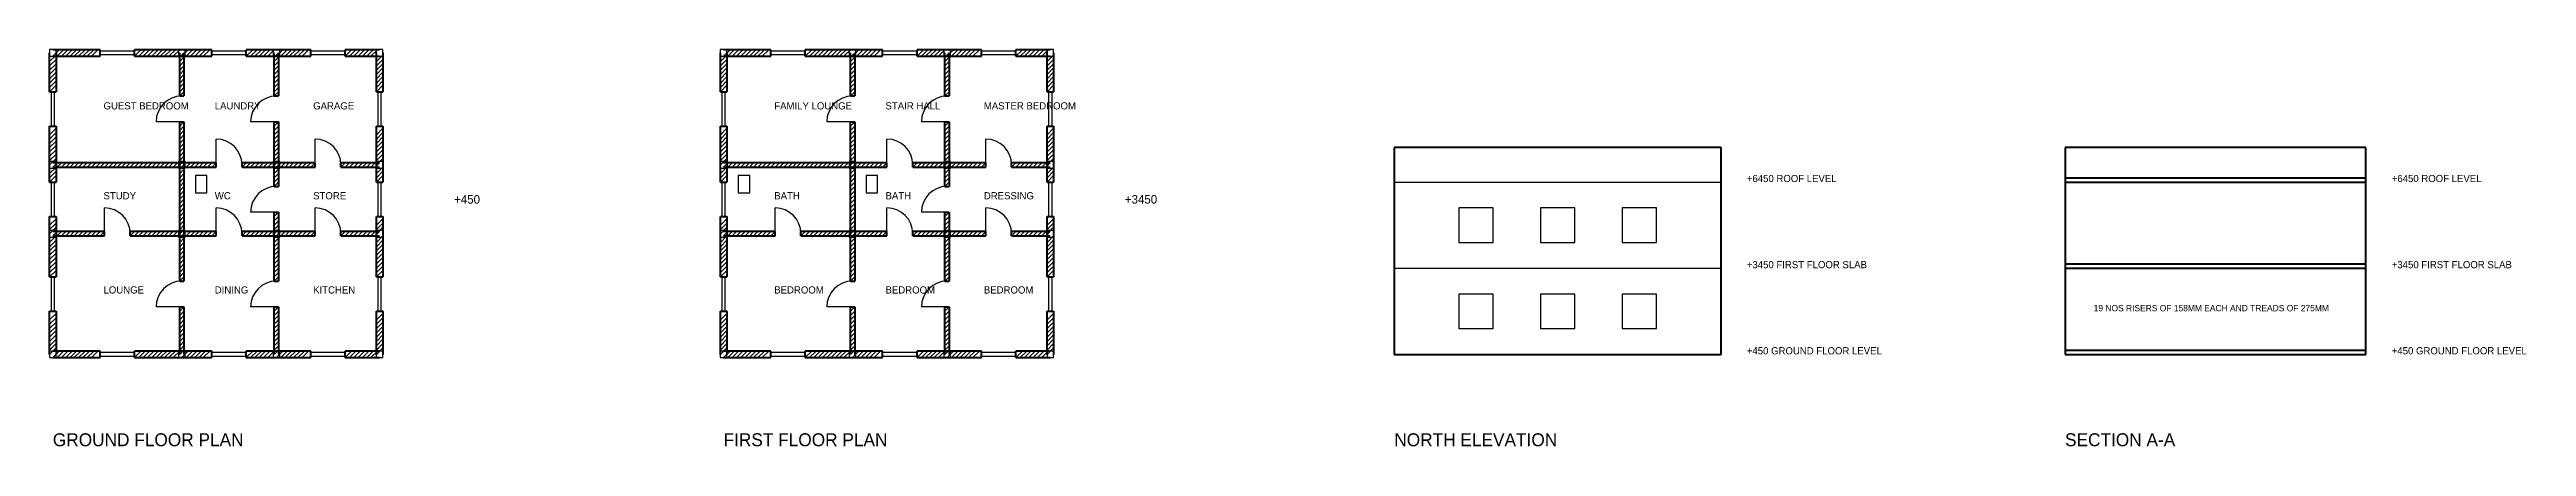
# Model space of a CAD drawing. Header units: millimetres. Extents: x -115 to 86299, y -3206 to 10615.
import ezdxf

# ---------------------------------------------------------------- set-up
doc = ezdxf.new("R2010")
doc.units = ezdxf.units.MM
for name, color, linetype in [('COLUMN', 5, 'CONTINUOUS'), ('DOOR', 3, 'CONTINUOUS'), ('SANITARY', 7, 'CONTINUOUS'), ('TEXT', 6, 'CONTINUOUS'), ('WALL', 4, 'CONTINUOUS'), ('WIND', 2, 'CONTINUOUS')]:
    doc.layers.add(name, color=color, linetype=linetype)

msp = doc.modelspace()

# ---------------------------------------------------------------- linework, layer by layer
at = {"layer": 'COLUMN'}
for points in [[(-115, 10385), (115, 10385), (115, 10615), (-115, 10615)], [(4385, 10385), (4615, 10385), (4615, 10615), (4385, 10615)], [(7685, 10385), (7915, 10385), (7915, 10615), (7685, 10615)], [(11285, 10385), (11515, 10385), (11515, 10615), (11285, 10615)], [(23285, 10385), (23515, 10385), (23515, 10615), (23285, 10615)], [(27785, 10385), (28015, 10385), (28015, 10615), (27785, 10615)], [(31085, 10385), (31315, 10385), (31315, 10615), (31085, 10615)], [(34685, 10385), (34915, 10385), (34915, 10615), (34685, 10615)], [(-115, 6485), (115, 6485), (115, 6715), (-115, 6715)], [(4385, 6485), (4615, 6485), (4615, 6715), (4385, 6715)], [(7685, 6485), (7915, 6485), (7915, 6715), (7685, 6715)], [(11285, 6485), (11515, 6485), (11515, 6715), (11285, 6715)], [(23285, 6485), (23515, 6485), (23515, 6715), (23285, 6715)], [(27785, 6485), (28015, 6485), (28015, 6715), (27785, 6715)], [(31085, 6485), (31315, 6485), (31315, 6715), (31085, 6715)], [(34685, 6485), (34915, 6485), (34915, 6715), (34685, 6715)], [(-115, 4085), (115, 4085), (115, 4315), (-115, 4315)], [(4385, 4085), (4615, 4085), (4615, 4315), (4385, 4315)], [(7685, 4085), (7915, 4085), (7915, 4315), (7685, 4315)], [(11285, 4085), (11515, 4085), (11515, 4315), (11285, 4315)], [(23285, 4085), (23515, 4085), (23515, 4315), (23285, 4315)], [(27785, 4085), (28015, 4085), (28015, 4315), (27785, 4315)], [(31085, 4085), (31315, 4085), (31315, 4315), (31085, 4315)], [(34685, 4085), (34915, 4085), (34915, 4315), (34685, 4315)], [(-115, -115), (115, -115), (115, 115), (-115, 115)], [(4385, -115), (4615, -115), (4615, 115), (4385, 115)], [(7685, -115), (7915, -115), (7915, 115), (7685, 115)], [(11285, -115), (11515, -115), (11515, 115), (11285, 115)], [(23285, -115), (23515, -115), (23515, 115), (23285, 115)], [(27785, -115), (28015, -115), (28015, 115), (27785, 115)], [(31085, -115), (31315, -115), (31315, 115), (31085, 115)], [(34685, -115), (34915, -115), (34915, 115), (34685, 115)]]:
    msp.add_lwpolyline(points, close=True, dxfattribs=at)
at = {"layer": 'DOOR'}
for p, q in [((4500, 8100), (3600, 8100)), ((7800, 8100), (6900, 8100)), ((27900, 8100), (27000, 8100)), ((31200, 8100), (30300, 8100)), ((5700, 6600), (5700, 7500)), ((9150, 6600), (9150, 7500)), ((29100, 6600), (29100, 7500)), ((32550, 6600), (32550, 7500)), ((1800, 4200), (1800, 5100)), ((5700, 4200), (5700, 5100)), ((7800, 4950), (6900, 4950)), ((9150, 4200), (9150, 5100)), ((25200, 4200), (25200, 5100)), ((29100, 4200), (29100, 5100)), ((31200, 4950), (30300, 4950)), ((32550, 4200), (32550, 5100)), ((4500, 1650), (3600, 1650)), ((7800, 1650), (6900, 1650)), ((27900, 1650), (27000, 1650)), ((31200, 1650), (30300, 1650))]:
    msp.add_line(p, q, dxfattribs=at)
for centre, start, end in [((4500, 8100), 90, 180), ((7800, 8100), 90, 180), ((27900, 8100), 90, 180), ((31200, 8100), 90, 180), ((5700, 6600), 0, 90), ((9150, 6600), 0, 90), ((29100, 6600), 0, 90), ((32550, 6600), 0, 90), ((7800, 4950), 90, 180), ((31200, 4950), 90, 180), ((1800, 4200), 0, 90), ((5700, 4200), 0, 90), ((9150, 4200), 0, 90), ((25200, 4200), 0, 90), ((29100, 4200), 0, 90), ((32550, 4200), 0, 90), ((4500, 1650), 90, 180), ((7800, 1650), 90, 180), ((27900, 1650), 90, 180), ((31200, 1650), 90, 180)]:
    msp.add_arc(centre, 900, start, end, dxfattribs=at)
at = {"layer": 'SANITARY'}
for points in [[(4975, 5625), (5375, 5625), (5375, 6225), (4975, 6225)], [(23912.5, 5625), (24312.5, 5625), (24312.5, 6225), (23912.5, 6225)], [(28375, 5625), (28775, 5625), (28775, 6225), (28375, 6225)]]:
    msp.add_lwpolyline(points, close=True, dxfattribs=at)
at = {"layer": 'WALL', "lineweight": 50}
for p, q in [((-112.5, 9150), (-112.5, 10500)), ((1650, 10612.5), (0, 10612.5)), ((0, 10387.5), (1650, 10387.5)), ((112.5, 10500), (112.5, 9150)), ((1650, 10387.5), (1650, 10612.5)), ((4500, 10612.5), (2850, 10612.5)), ((2850, 10387.5), (2850, 10612.5)), ((2850, 10387.5), (4500, 10387.5)), ((4425, 9000), (4425, 10500)), ((5550, 10612.5), (4500, 10612.5)), ((4500, 10387.5), (5550, 10387.5)), ((4575, 10500), (4575, 9000)), ((5550, 10387.5), (5550, 10612.5)), ((7800, 10612.5), (6750, 10612.5)), ((6750, 10387.5), (6750, 10612.5)), ((6750, 10387.5), (7800, 10387.5)), ((7725, 9000), (7725, 10500)), ((9000, 10612.5), (7800, 10612.5)), ((7800, 10387.5), (9000, 10387.5)), ((7875, 10500), (7875, 9000)), ((9000, 10387.5), (9000, 10612.5)), ((11400, 10612.5), (10200, 10612.5)), ((10200, 10387.5), (10200, 10612.5)), ((10200, 10387.5), (11400, 10387.5)), ((11287.5, 9150), (11287.5, 10500)), ((11512.5, 10500), (11512.5, 9150)), ((23287.5, 9150), (23287.5, 10500)), ((25050, 10612.5), (23400, 10612.5)), ((23400, 10387.5), (25050, 10387.5)), ((23512.5, 10500), (23512.5, 9150)), ((25050, 10387.5), (25050, 10612.5)), ((27900, 10612.5), (26250, 10612.5)), ((26250, 10387.5), (26250, 10612.5)), ((26250, 10387.5), (27900, 10387.5)), ((27825, 9000), (27825, 10500)), ((28950, 10612.5), (27900, 10612.5)), ((27900, 10387.5), (28950, 10387.5)), ((27975, 10500), (27975, 9000)), ((28950, 10387.5), (28950, 10612.5)), ((31200, 10612.5), (30150, 10612.5)), ((30150, 10387.5), (30150, 10612.5)), ((30150, 10387.5), (31200, 10387.5)), ((31125, 9000), (31125, 10500)), ((32400, 10612.5), (31200, 10612.5)), ((31200, 10387.5), (32400, 10387.5)), ((31275, 10500), (31275, 9000)), ((32400, 10387.5), (32400, 10612.5)), ((34800, 10612.5), (33600, 10612.5)), ((33600, 10387.5), (33600, 10612.5)), ((33600, 10387.5), (34800, 10387.5)), ((34687.5, 9150), (34687.5, 10500)), ((34912.5, 10500), (34912.5, 9150)), ((-112.5, 9150), (112.5, 9150)), ((4425, 9000), (4575, 9000)), ((7725, 9000), (7875, 9000)), ((11287.5, 9150), (11512.5, 9150)), ((23287.5, 9150), (23512.5, 9150)), ((27825, 9000), (27975, 9000)), ((31125, 9000), (31275, 9000)), ((34687.5, 9150), (34912.5, 9150)), ((-112.5, 6600), (-112.5, 7950)), ((-112.5, 7950), (112.5, 7950)), ((112.5, 7950), (112.5, 6600)), ((4425, 6600), (4425, 8100)), ((4425, 8100), (4575, 8100)), ((4575, 8100), (4575, 6600)), ((7725, 6600), (7725, 8100)), ((7725, 8100), (7875, 8100)), ((7875, 8100), (7875, 6600)), ((11287.5, 6600), (11287.5, 7950)), ((11287.5, 7950), (11512.5, 7950)), ((11512.5, 7950), (11512.5, 6600)), ((23287.5, 6600), (23287.5, 7950)), ((23287.5, 7950), (23512.5, 7950)), ((23512.5, 7950), (23512.5, 6600)), ((27825, 6600), (27825, 8100)), ((27825, 8100), (27975, 8100)), ((27975, 8100), (27975, 6600)), ((31125, 6600), (31125, 8100)), ((31125, 8100), (31275, 8100)), ((31275, 8100), (31275, 6600)), ((34687.5, 6600), (34687.5, 7950)), ((34687.5, 7950), (34912.5, 7950)), ((34912.5, 7950), (34912.5, 6600)), ((58200, 7200), (46800, 7200)), ((46800, 7200), (46800, 0)), ((58200, 0), (58200, 7200)), ((80700, 7200), (70200, 7200)), ((70200, 7200), (70200, 0)), ((80700, 0), (80700, 7200)), ((-112.5, 6000), (-112.5, 6600)), ((4500, 6675), (0, 6675)), ((0, 6525), (4500, 6525)), ((112.5, 6600), (112.5, 6000)), ((4425, 4200), (4425, 6600)), ((5700, 6675), (4500, 6675)), ((4500, 6525), (5700, 6525)), ((4575, 6600), (4575, 4200)), ((5700, 6525), (5700, 6675)), ((7800, 6675), (6600, 6675)), ((6600, 6525), (6600, 6675)), ((6600, 6525), (7800, 6525)), ((7725, 5850), (7725, 6600)), ((9150, 6675), (7800, 6675)), ((7800, 6525), (9150, 6525)), ((7875, 6600), (7875, 5850)), ((9150, 6525), (9150, 6675)), ((11400, 6675), (10050, 6675)), ((10050, 6525), (10050, 6675)), ((10050, 6525), (11400, 6525)), ((11287.5, 6000), (11287.5, 6600)), ((11512.5, 6600), (11512.5, 6000)), ((23287.5, 6000), (23287.5, 6600)), ((27900, 6675), (23400, 6675)), ((23400, 6525), (27900, 6525)), ((23512.5, 6600), (23512.5, 6000)), ((27825, 4200), (27825, 6600)), ((29100, 6675), (27900, 6675)), ((27900, 6525), (29100, 6525)), ((27975, 6600), (27975, 4200)), ((29100, 6525), (29100, 6675)), ((31200, 6675), (30000, 6675)), ((30000, 6525), (30000, 6675)), ((30000, 6525), (31200, 6525)), ((31125, 5850), (31125, 6600)), ((32550, 6675), (31200, 6675)), ((31200, 6525), (32550, 6525)), ((31275, 6600), (31275, 5850)), ((32550, 6525), (32550, 6675)), ((34800, 6675), (33450, 6675)), ((33450, 6525), (33450, 6675)), ((33450, 6525), (34800, 6525)), ((34687.5, 6000), (34687.5, 6600)), ((34912.5, 6600), (34912.5, 6000)), ((70200, 6150), (80700, 6150)), ((-112.5, 6000), (112.5, 6000)), ((7725, 5850), (7875, 5850)), ((11287.5, 6000), (11512.5, 6000)), ((23287.5, 6000), (23512.5, 6000)), ((31125, 5850), (31275, 5850)), ((34687.5, 6000), (34912.5, 6000)), ((70200, 6000), (80700, 6000)), ((-112.5, 4200), (-112.5, 4800)), ((-112.5, 4800), (112.5, 4800)), ((112.5, 4800), (112.5, 4200)), ((7725, 4200), (7725, 4950)), ((7725, 4950), (7875, 4950)), ((7875, 4950), (7875, 4200)), ((11287.5, 4200), (11287.5, 4800)), ((11287.5, 4800), (11512.5, 4800)), ((11512.5, 4800), (11512.5, 4200)), ((23287.5, 4200), (23287.5, 4800)), ((23287.5, 4800), (23512.5, 4800)), ((23512.5, 4800), (23512.5, 4200)), ((31125, 4200), (31125, 4950)), ((31125, 4950), (31275, 4950)), ((31275, 4950), (31275, 4200)), ((34687.5, 4200), (34687.5, 4800)), ((34687.5, 4800), (34912.5, 4800)), ((34912.5, 4800), (34912.5, 4200)), ((-112.5, 2700), (-112.5, 4200)), ((1800, 4275), (0, 4275)), ((0, 4125), (1800, 4125)), ((112.5, 4200), (112.5, 2700)), ((1800, 4125), (1800, 4275)), ((4500, 4275), (2700, 4275)), ((2700, 4125), (2700, 4275)), ((2700, 4125), (4500, 4125)), ((4425, 2550), (4425, 4200)), ((5700, 4275), (4500, 4275)), ((4500, 4125), (5700, 4125)), ((4575, 4200), (4575, 2550)), ((5700, 4125), (5700, 4275)), ((7800, 4275), (6600, 4275)), ((6600, 4125), (6600, 4275)), ((6600, 4125), (7800, 4125)), ((7725, 2550), (7725, 4200)), ((9150, 4275), (7800, 4275)), ((7800, 4125), (9150, 4125)), ((7875, 4200), (7875, 2550)), ((9150, 4125), (9150, 4275)), ((11400, 4275), (10050, 4275)), ((10050, 4125), (10050, 4275)), ((10050, 4125), (11400, 4125)), ((11287.5, 2700), (11287.5, 4200)), ((11512.5, 4200), (11512.5, 2700)), ((23287.5, 2700), (23287.5, 4200)), ((25200, 4275), (23400, 4275)), ((23400, 4125), (25200, 4125)), ((23512.5, 4200), (23512.5, 2700)), ((25200, 4125), (25200, 4275)), ((27900, 4275), (26100, 4275)), ((26100, 4125), (26100, 4275)), ((26100, 4125), (27900, 4125)), ((27825, 2550), (27825, 4200)), ((29100, 4275), (27900, 4275)), ((27900, 4125), (29100, 4125)), ((27975, 4200), (27975, 2550)), ((29100, 4125), (29100, 4275)), ((31200, 4275), (30000, 4275)), ((30000, 4125), (30000, 4275)), ((30000, 4125), (31200, 4125)), ((31125, 2550), (31125, 4200)), ((32550, 4275), (31200, 4275)), ((31200, 4125), (32550, 4125)), ((31275, 4200), (31275, 2550)), ((32550, 4125), (32550, 4275)), ((34800, 4275), (33450, 4275)), ((33450, 4125), (33450, 4275)), ((33450, 4125), (34800, 4125)), ((34687.5, 2700), (34687.5, 4200)), ((34912.5, 4200), (34912.5, 2700)), ((-112.5, 2700), (112.5, 2700)), ((11287.5, 2700), (11512.5, 2700)), ((23287.5, 2700), (23512.5, 2700)), ((34687.5, 2700), (34912.5, 2700)), ((70200, 3150), (80700, 3150)), ((70200, 3000), (80700, 3000)), ((4425, 2550), (4575, 2550)), ((7725, 2550), (7875, 2550)), ((27825, 2550), (27975, 2550)), ((31125, 2550), (31275, 2550)), ((-112.5, 0), (-112.5, 1500)), ((-112.5, 1500), (112.5, 1500)), ((112.5, 1500), (112.5, 0)), ((4425, 0), (4425, 1650)), ((4425, 1650), (4575, 1650)), ((4575, 1650), (4575, 0)), ((7725, 0), (7725, 1650)), ((7725, 1650), (7875, 1650)), ((7875, 1650), (7875, 0)), ((11287.5, 0), (11287.5, 1500)), ((11287.5, 1500), (11512.5, 1500)), ((11512.5, 1500), (11512.5, 0)), ((23287.5, 0), (23287.5, 1500)), ((23287.5, 1500), (23512.5, 1500)), ((23512.5, 1500), (23512.5, 0)), ((27825, 0), (27825, 1650)), ((27825, 1650), (27975, 1650)), ((27975, 1650), (27975, 0)), ((31125, 0), (31125, 1650)), ((31125, 1650), (31275, 1650)), ((31275, 1650), (31275, 0)), ((34687.5, 0), (34687.5, 1500)), ((34687.5, 1500), (34912.5, 1500)), ((34912.5, 1500), (34912.5, 0)), ((1650, 112.5), (0, 112.5)), ((1650, -112.5), (1650, 112.5)), ((4500, 112.5), (2850, 112.5)), ((2850, -112.5), (2850, 112.5)), ((5550, 112.5), (4500, 112.5)), ((5550, -112.5), (5550, 112.5)), ((7800, 112.5), (6750, 112.5)), ((6750, -112.5), (6750, 112.5)), ((9000, 112.5), (7800, 112.5)), ((9000, -112.5), (9000, 112.5)), ((11400, 112.5), (10200, 112.5)), ((10200, -112.5), (10200, 112.5)), ((25050, 112.5), (23400, 112.5)), ((25050, -112.5), (25050, 112.5)), ((27900, 112.5), (26250, 112.5)), ((26250, -112.5), (26250, 112.5)), ((28950, 112.5), (27900, 112.5)), ((28950, -112.5), (28950, 112.5)), ((31200, 112.5), (30150, 112.5)), ((30150, -112.5), (30150, 112.5)), ((32400, 112.5), (31200, 112.5)), ((32400, -112.5), (32400, 112.5)), ((34800, 112.5), (33600, 112.5)), ((33600, -112.5), (33600, 112.5)), ((46800, 0), (58200, 0)), ((70200, 150), (80700, 150)), ((70200, 0), (80700, 0)), ((70200, 0), (80700, 0)), ((0, -112.5), (1650, -112.5)), ((2850, -112.5), (4500, -112.5)), ((4500, -112.5), (5550, -112.5)), ((6750, -112.5), (7800, -112.5)), ((7800, -112.5), (9000, -112.5)), ((10200, -112.5), (11400, -112.5)), ((23400, -112.5), (25050, -112.5)), ((26250, -112.5), (27900, -112.5)), ((27900, -112.5), (28950, -112.5)), ((30150, -112.5), (31200, -112.5)), ((31200, -112.5), (32400, -112.5)), ((33600, -112.5), (34800, -112.5))]:
    msp.add_line(p, q, dxfattribs=at)
at = {"layer": 'WALL'}
for p, q in [((-112.5, 10200), (112.5, 10425)), ((0, 10387.5), (225, 10612.5)), ((150, 10387.5), (375, 10612.5)), ((300, 10387.5), (525, 10612.5)), ((450, 10387.5), (675, 10612.5)), ((600, 10387.5), (825, 10612.5)), ((750, 10387.5), (975, 10612.5)), ((900, 10387.5), (1125, 10612.5)), ((1050, 10387.5), (1275, 10612.5)), ((1200, 10387.5), (1425, 10612.5)), ((1350, 10387.5), (1575, 10612.5)), ((2850, 10387.5), (3075, 10612.5)), ((3000, 10387.5), (3225, 10612.5)), ((3150, 10387.5), (3375, 10612.5)), ((3300, 10387.5), (3525, 10612.5)), ((3450, 10387.5), (3675, 10612.5)), ((3600, 10387.5), (3825, 10612.5)), ((3750, 10387.5), (3975, 10612.5)), ((3900, 10387.5), (4125, 10612.5)), ((4050, 10387.5), (4275, 10612.5)), ((4200, 10387.5), (4425, 10612.5)), ((4425, 10350), (4575, 10500)), ((4500, 10387.5), (4725, 10612.5)), ((4650, 10387.5), (4875, 10612.5)), ((4800, 10387.5), (5025, 10612.5)), ((4950, 10387.5), (5175, 10612.5)), ((5100, 10387.5), (5325, 10612.5)), ((5250, 10387.5), (5475, 10612.5)), ((6750, 10387.5), (6975, 10612.5)), ((6900, 10387.5), (7125, 10612.5)), ((7050, 10387.5), (7275, 10612.5)), ((7200, 10387.5), (7425, 10612.5)), ((7350, 10387.5), (7575, 10612.5)), ((7500, 10387.5), (7725, 10612.5)), ((7725, 10350), (7875, 10500)), ((7800, 10387.5), (8025, 10612.5)), ((7950, 10387.5), (8175, 10612.5)), ((8100, 10387.5), (8325, 10612.5)), ((8250, 10387.5), (8475, 10612.5)), ((8400, 10387.5), (8625, 10612.5)), ((8550, 10387.5), (8775, 10612.5)), ((8700, 10387.5), (8925, 10612.5)), ((10200, 10387.5), (10425, 10612.5)), ((10350, 10387.5), (10575, 10612.5)), ((10500, 10387.5), (10725, 10612.5)), ((10650, 10387.5), (10875, 10612.5)), ((10800, 10387.5), (11025, 10612.5)), ((10950, 10387.5), (11175, 10612.5)), ((11100, 10387.5), (11325, 10612.5)), ((11287.5, 10200), (11512.5, 10425)), ((23287.5, 10200), (23512.5, 10425)), ((23400, 10387.5), (23625, 10612.5)), ((23550, 10387.5), (23775, 10612.5)), ((23700, 10387.5), (23925, 10612.5)), ((23850, 10387.5), (24075, 10612.5)), ((24000, 10387.5), (24225, 10612.5)), ((24150, 10387.5), (24375, 10612.5)), ((24300, 10387.5), (24525, 10612.5)), ((24450, 10387.5), (24675, 10612.5)), ((24600, 10387.5), (24825, 10612.5)), ((24750, 10387.5), (24975, 10612.5)), ((26250, 10387.5), (26475, 10612.5)), ((26400, 10387.5), (26625, 10612.5)), ((26550, 10387.5), (26775, 10612.5)), ((26700, 10387.5), (26925, 10612.5)), ((26850, 10387.5), (27075, 10612.5)), ((27000, 10387.5), (27225, 10612.5)), ((27150, 10387.5), (27375, 10612.5)), ((27300, 10387.5), (27525, 10612.5)), ((27450, 10387.5), (27675, 10612.5)), ((27600, 10387.5), (27825, 10612.5)), ((27825, 10350), (27975, 10500)), ((27900, 10387.5), (28125, 10612.5)), ((28050, 10387.5), (28275, 10612.5)), ((28200, 10387.5), (28425, 10612.5)), ((28350, 10387.5), (28575, 10612.5)), ((28500, 10387.5), (28725, 10612.5)), ((28650, 10387.5), (28875, 10612.5)), ((30150, 10387.5), (30375, 10612.5)), ((30300, 10387.5), (30525, 10612.5)), ((30450, 10387.5), (30675, 10612.5)), ((30600, 10387.5), (30825, 10612.5)), ((30750, 10387.5), (30975, 10612.5)), ((30900, 10387.5), (31125, 10612.5)), ((31125, 10350), (31275, 10500)), ((31200, 10387.5), (31425, 10612.5)), ((31350, 10387.5), (31575, 10612.5)), ((31500, 10387.5), (31725, 10612.5)), ((31650, 10387.5), (31875, 10612.5)), ((31800, 10387.5), (32025, 10612.5)), ((31950, 10387.5), (32175, 10612.5)), ((32100, 10387.5), (32325, 10612.5)), ((33600, 10387.5), (33825, 10612.5)), ((33750, 10387.5), (33975, 10612.5)), ((33900, 10387.5), (34125, 10612.5)), ((34050, 10387.5), (34275, 10612.5)), ((34200, 10387.5), (34425, 10612.5)), ((34350, 10387.5), (34575, 10612.5)), ((34500, 10387.5), (34725, 10612.5)), ((34687.5, 10200), (34912.5, 10425)), ((-112.5, 10050), (112.5, 10275)), ((-112.5, 9900), (112.5, 10125)), ((-112.5, 9750), (112.5, 9975)), ((-112.5, 9600), (112.5, 9825)), ((-112.5, 9450), (112.5, 9675)), ((-112.5, 9300), (112.5, 9525)), ((4425, 10200), (4575, 10350)), ((4425, 10050), (4575, 10200)), ((4425, 9900), (4575, 10050)), ((4425, 9750), (4575, 9900)), ((4425, 9600), (4575, 9750)), ((4425, 9450), (4575, 9600)), ((7725, 10200), (7875, 10350)), ((7725, 10050), (7875, 10200)), ((7725, 9900), (7875, 10050)), ((7725, 9750), (7875, 9900)), ((7725, 9600), (7875, 9750)), ((7725, 9450), (7875, 9600)), ((11287.5, 10050), (11512.5, 10275)), ((11287.5, 9900), (11512.5, 10125)), ((11287.5, 9750), (11512.5, 9975)), ((11287.5, 9600), (11512.5, 9825)), ((11287.5, 9450), (11512.5, 9675)), ((11287.5, 9300), (11512.5, 9525)), ((23287.5, 10050), (23512.5, 10275)), ((23287.5, 9900), (23512.5, 10125)), ((23287.5, 9750), (23512.5, 9975)), ((23287.5, 9600), (23512.5, 9825)), ((23287.5, 9450), (23512.5, 9675)), ((23287.5, 9300), (23512.5, 9525)), ((27825, 10200), (27975, 10350)), ((27825, 10050), (27975, 10200)), ((27825, 9900), (27975, 10050)), ((27825, 9750), (27975, 9900)), ((27825, 9600), (27975, 9750)), ((27825, 9450), (27975, 9600)), ((31125, 10200), (31275, 10350)), ((31125, 10050), (31275, 10200)), ((31125, 9900), (31275, 10050)), ((31125, 9750), (31275, 9900)), ((31125, 9600), (31275, 9750)), ((31125, 9450), (31275, 9600)), ((34687.5, 10050), (34912.5, 10275)), ((34687.5, 9900), (34912.5, 10125)), ((34687.5, 9750), (34912.5, 9975)), ((34687.5, 9600), (34912.5, 9825)), ((34687.5, 9450), (34912.5, 9675)), ((34687.5, 9300), (34912.5, 9525)), ((-112.5, 9150), (112.5, 9375)), ((4425, 9300), (4575, 9450)), ((4425, 9150), (4575, 9300)), ((4425, 9000), (4575, 9150)), ((7725, 9300), (7875, 9450)), ((7725, 9150), (7875, 9300)), ((7725, 9000), (7875, 9150)), ((11287.5, 9150), (11512.5, 9375)), ((23287.5, 9150), (23512.5, 9375)), ((27825, 9300), (27975, 9450)), ((27825, 9150), (27975, 9300)), ((27825, 9000), (27975, 9150)), ((31125, 9300), (31275, 9450)), ((31125, 9150), (31275, 9300)), ((31125, 9000), (31275, 9150)), ((34687.5, 9150), (34912.5, 9375)), ((-112.5, 7650), (112.5, 7875)), ((4425, 7950), (4575, 8100)), ((4425, 7800), (4575, 7950)), ((4425, 7650), (4575, 7800)), ((7725, 7950), (7875, 8100)), ((7725, 7800), (7875, 7950)), ((7725, 7650), (7875, 7800)), ((11287.5, 7650), (11512.5, 7875)), ((23287.5, 7650), (23512.5, 7875)), ((27825, 7950), (27975, 8100)), ((27825, 7800), (27975, 7950)), ((27825, 7650), (27975, 7800)), ((31125, 7950), (31275, 8100)), ((31125, 7800), (31275, 7950)), ((31125, 7650), (31275, 7800)), ((34687.5, 7650), (34912.5, 7875)), ((-112.5, 7500), (112.5, 7725)), ((-112.5, 7350), (112.5, 7575)), ((-112.5, 7200), (112.5, 7425)), ((-112.5, 7050), (112.5, 7275)), ((-112.5, 6900), (112.5, 7125)), ((-112.5, 6750), (112.5, 6975)), ((4425, 7500), (4575, 7650)), ((4425, 7350), (4575, 7500)), ((4425, 7200), (4575, 7350)), ((4425, 7050), (4575, 7200)), ((4425, 6900), (4575, 7050)), ((7725, 7500), (7875, 7650)), ((7725, 7350), (7875, 7500)), ((7725, 7200), (7875, 7350)), ((7725, 7050), (7875, 7200)), ((7725, 6900), (7875, 7050)), ((11287.5, 7500), (11512.5, 7725)), ((11287.5, 7350), (11512.5, 7575)), ((11287.5, 7200), (11512.5, 7425)), ((11287.5, 7050), (11512.5, 7275)), ((11287.5, 6900), (11512.5, 7125)), ((11287.5, 6750), (11512.5, 6975)), ((23287.5, 7500), (23512.5, 7725)), ((23287.5, 7350), (23512.5, 7575)), ((23287.5, 7200), (23512.5, 7425)), ((23287.5, 7050), (23512.5, 7275)), ((23287.5, 6900), (23512.5, 7125)), ((23287.5, 6750), (23512.5, 6975)), ((27825, 7500), (27975, 7650)), ((27825, 7350), (27975, 7500)), ((27825, 7200), (27975, 7350)), ((27825, 7050), (27975, 7200)), ((27825, 6900), (27975, 7050)), ((31125, 7500), (31275, 7650)), ((31125, 7350), (31275, 7500)), ((31125, 7200), (31275, 7350)), ((31125, 7050), (31275, 7200)), ((31125, 6900), (31275, 7050)), ((34687.5, 7500), (34912.5, 7725)), ((34687.5, 7350), (34912.5, 7575)), ((34687.5, 7200), (34912.5, 7425)), ((34687.5, 7050), (34912.5, 7275)), ((34687.5, 6900), (34912.5, 7125)), ((34687.5, 6750), (34912.5, 6975)), ((-112.5, 6600), (112.5, 6825)), ((-112.5, 6300), (112.5, 6525)), ((-112.5, 6150), (112.5, 6375)), ((-112.5, 6000), (112.5, 6225)), ((0, 6525), (150, 6675)), ((150, 6525), (300, 6675)), ((300, 6525), (450, 6675)), ((450, 6525), (600, 6675)), ((600, 6525), (750, 6675)), ((750, 6525), (900, 6675)), ((900, 6525), (1050, 6675)), ((1050, 6525), (1200, 6675)), ((1200, 6525), (1350, 6675)), ((1350, 6525), (1500, 6675)), ((1500, 6525), (1650, 6675)), ((1650, 6525), (1800, 6675)), ((1800, 6525), (1950, 6675)), ((1950, 6525), (2100, 6675)), ((2100, 6525), (2250, 6675)), ((2250, 6525), (2400, 6675)), ((2400, 6525), (2550, 6675)), ((2550, 6525), (2700, 6675)), ((2700, 6525), (2850, 6675)), ((2850, 6525), (3000, 6675)), ((3000, 6525), (3150, 6675)), ((3150, 6525), (3300, 6675)), ((3300, 6525), (3450, 6675)), ((3450, 6525), (3600, 6675)), ((3600, 6525), (3750, 6675)), ((3750, 6525), (3900, 6675)), ((3900, 6525), (4050, 6675)), ((4050, 6525), (4200, 6675)), ((4200, 6525), (4350, 6675)), ((4350, 6525), (4500, 6675)), ((4425, 6750), (4575, 6900)), ((4425, 6600), (4575, 6750)), ((4425, 6450), (4575, 6600)), ((4425, 6300), (4575, 6450)), ((4425, 6150), (4575, 6300)), ((4425, 6000), (4575, 6150)), ((4500, 6525), (4650, 6675)), ((4650, 6525), (4800, 6675)), ((4800, 6525), (4950, 6675)), ((4950, 6525), (5100, 6675)), ((5100, 6525), (5250, 6675)), ((5250, 6525), (5400, 6675)), ((5400, 6525), (5550, 6675)), ((5550, 6525), (5700, 6675)), ((6600, 6525), (6750, 6675)), ((6750, 6525), (6900, 6675)), ((6900, 6525), (7050, 6675)), ((7050, 6525), (7200, 6675)), ((7200, 6525), (7350, 6675)), ((7350, 6525), (7500, 6675)), ((7500, 6525), (7650, 6675)), ((7650, 6525), (7800, 6675)), ((7725, 6750), (7875, 6900)), ((7725, 6600), (7875, 6750)), ((7725, 6450), (7875, 6600)), ((7725, 6300), (7875, 6450)), ((7725, 6150), (7875, 6300)), ((7725, 6000), (7875, 6150)), ((7800, 6525), (7950, 6675)), ((7950, 6525), (8100, 6675)), ((8100, 6525), (8250, 6675)), ((8250, 6525), (8400, 6675)), ((8400, 6525), (8550, 6675)), ((8550, 6525), (8700, 6675)), ((8700, 6525), (8850, 6675)), ((8850, 6525), (9000, 6675)), ((9000, 6525), (9150, 6675)), ((10050, 6525), (10200, 6675)), ((10200, 6525), (10350, 6675)), ((10350, 6525), (10500, 6675)), ((10500, 6525), (10650, 6675)), ((10650, 6525), (10800, 6675)), ((10800, 6525), (10950, 6675)), ((10950, 6525), (11100, 6675)), ((11100, 6525), (11250, 6675)), ((11250, 6525), (11400, 6675)), ((11287.5, 6600), (11512.5, 6825)), ((11287.5, 6300), (11512.5, 6525)), ((11287.5, 6150), (11512.5, 6375)), ((11287.5, 6000), (11512.5, 6225)), ((23287.5, 6600), (23512.5, 6825)), ((23287.5, 6300), (23512.5, 6525)), ((23287.5, 6150), (23512.5, 6375)), ((23287.5, 6000), (23512.5, 6225)), ((23400, 6525), (23550, 6675)), ((23550, 6525), (23700, 6675)), ((23700, 6525), (23850, 6675)), ((23850, 6525), (24000, 6675)), ((24000, 6525), (24150, 6675)), ((24150, 6525), (24300, 6675)), ((24300, 6525), (24450, 6675)), ((24450, 6525), (24600, 6675)), ((24600, 6525), (24750, 6675)), ((24750, 6525), (24900, 6675)), ((24900, 6525), (25050, 6675)), ((25050, 6525), (25200, 6675)), ((25200, 6525), (25350, 6675)), ((25350, 6525), (25500, 6675)), ((25500, 6525), (25650, 6675)), ((25650, 6525), (25800, 6675)), ((25800, 6525), (25950, 6675)), ((25950, 6525), (26100, 6675)), ((26100, 6525), (26250, 6675)), ((26250, 6525), (26400, 6675)), ((26400, 6525), (26550, 6675)), ((26550, 6525), (26700, 6675)), ((26700, 6525), (26850, 6675)), ((26850, 6525), (27000, 6675)), ((27000, 6525), (27150, 6675)), ((27150, 6525), (27300, 6675)), ((27300, 6525), (27450, 6675)), ((27450, 6525), (27600, 6675)), ((27600, 6525), (27750, 6675)), ((27750, 6525), (27900, 6675)), ((27825, 6750), (27975, 6900)), ((27825, 6600), (27975, 6750)), ((27825, 6450), (27975, 6600)), ((27825, 6300), (27975, 6450)), ((27825, 6150), (27975, 6300)), ((27825, 6000), (27975, 6150)), ((27900, 6525), (28050, 6675)), ((28050, 6525), (28200, 6675)), ((28200, 6525), (28350, 6675)), ((28350, 6525), (28500, 6675)), ((28500, 6525), (28650, 6675)), ((28650, 6525), (28800, 6675)), ((28800, 6525), (28950, 6675)), ((28950, 6525), (29100, 6675)), ((30000, 6525), (30150, 6675)), ((30150, 6525), (30300, 6675)), ((30300, 6525), (30450, 6675)), ((30450, 6525), (30600, 6675)), ((30600, 6525), (30750, 6675)), ((30750, 6525), (30900, 6675)), ((30900, 6525), (31050, 6675)), ((31050, 6525), (31200, 6675)), ((31125, 6750), (31275, 6900)), ((31125, 6600), (31275, 6750)), ((31125, 6450), (31275, 6600)), ((31125, 6300), (31275, 6450)), ((31125, 6150), (31275, 6300)), ((31125, 6000), (31275, 6150)), ((31200, 6525), (31350, 6675)), ((31350, 6525), (31500, 6675)), ((31500, 6525), (31650, 6675)), ((31650, 6525), (31800, 6675)), ((31800, 6525), (31950, 6675)), ((31950, 6525), (32100, 6675)), ((32100, 6525), (32250, 6675)), ((32250, 6525), (32400, 6675)), ((32400, 6525), (32550, 6675)), ((33450, 6525), (33600, 6675)), ((33600, 6525), (33750, 6675)), ((33750, 6525), (33900, 6675)), ((33900, 6525), (34050, 6675)), ((34050, 6525), (34200, 6675)), ((34200, 6525), (34350, 6675)), ((34350, 6525), (34500, 6675)), ((34500, 6525), (34650, 6675)), ((34650, 6525), (34800, 6675)), ((34687.5, 6600), (34912.5, 6825)), ((34687.5, 6300), (34912.5, 6525)), ((34687.5, 6150), (34912.5, 6375)), ((34687.5, 6000), (34912.5, 6225)), ((4425, 5850), (4575, 6000)), ((4425, 5700), (4575, 5850)), ((4425, 5550), (4575, 5700)), ((4425, 5400), (4575, 5550)), ((4425, 5250), (4575, 5400)), ((4425, 5100), (4575, 5250)), ((7725, 5850), (7875, 6000)), ((27825, 5850), (27975, 6000)), ((27825, 5700), (27975, 5850)), ((27825, 5550), (27975, 5700)), ((27825, 5400), (27975, 5550)), ((27825, 5250), (27975, 5400)), ((27825, 5100), (27975, 5250)), ((31125, 5850), (31275, 6000)), ((46800, 6000), (58200, 6000)), ((-112.5, 4500), (112.5, 4725)), ((-112.5, 4350), (112.5, 4575)), ((-112.5, 4200), (112.5, 4425)), ((4425, 4950), (4575, 5100)), ((4425, 4800), (4575, 4950)), ((4425, 4650), (4575, 4800)), ((4425, 4500), (4575, 4650)), ((4425, 4350), (4575, 4500)), ((4425, 4200), (4575, 4350)), ((7725, 4800), (7875, 4950)), ((7725, 4650), (7875, 4800)), ((7725, 4500), (7875, 4650)), ((7725, 4350), (7875, 4500)), ((7725, 4200), (7875, 4350)), ((11287.5, 4500), (11512.5, 4725)), ((11287.5, 4350), (11512.5, 4575)), ((11287.5, 4200), (11512.5, 4425)), ((23287.5, 4500), (23512.5, 4725)), ((23287.5, 4350), (23512.5, 4575)), ((23287.5, 4200), (23512.5, 4425)), ((27825, 4950), (27975, 5100)), ((27825, 4800), (27975, 4950)), ((27825, 4650), (27975, 4800)), ((27825, 4500), (27975, 4650)), ((27825, 4350), (27975, 4500)), ((27825, 4200), (27975, 4350)), ((31125, 4800), (31275, 4950)), ((31125, 4650), (31275, 4800)), ((31125, 4500), (31275, 4650)), ((31125, 4350), (31275, 4500)), ((31125, 4200), (31275, 4350)), ((34687.5, 4500), (34912.5, 4725)), ((34687.5, 4350), (34912.5, 4575)), ((34687.5, 4200), (34912.5, 4425)), ((-112.5, 3900), (112.5, 4125)), ((-112.5, 3750), (112.5, 3975)), ((-112.5, 3600), (112.5, 3825)), ((-112.5, 3450), (112.5, 3675)), ((-112.5, 3300), (112.5, 3525)), ((0, 4125), (150, 4275)), ((150, 4125), (300, 4275)), ((300, 4125), (450, 4275)), ((450, 4125), (600, 4275)), ((600, 4125), (750, 4275)), ((750, 4125), (900, 4275)), ((900, 4125), (1050, 4275)), ((1050, 4125), (1200, 4275)), ((1200, 4125), (1350, 4275)), ((1350, 4125), (1500, 4275)), ((1500, 4125), (1650, 4275)), ((1650, 4125), (1800, 4275)), ((2700, 4125), (2850, 4275)), ((2850, 4125), (3000, 4275)), ((3000, 4125), (3150, 4275)), ((3150, 4125), (3300, 4275)), ((3300, 4125), (3450, 4275)), ((3450, 4125), (3600, 4275)), ((3600, 4125), (3750, 4275)), ((3750, 4125), (3900, 4275)), ((3900, 4125), (4050, 4275)), ((4050, 4125), (4200, 4275)), ((4200, 4125), (4350, 4275)), ((4350, 4125), (4500, 4275)), ((4425, 4050), (4575, 4200)), ((4425, 3900), (4575, 4050)), ((4425, 3750), (4575, 3900)), ((4425, 3600), (4575, 3750)), ((4425, 3450), (4575, 3600)), ((4500, 4125), (4650, 4275)), ((4650, 4125), (4800, 4275)), ((4800, 4125), (4950, 4275)), ((4950, 4125), (5100, 4275)), ((5100, 4125), (5250, 4275)), ((5250, 4125), (5400, 4275)), ((5400, 4125), (5550, 4275)), ((5550, 4125), (5700, 4275)), ((6600, 4125), (6750, 4275)), ((6750, 4125), (6900, 4275)), ((6900, 4125), (7050, 4275)), ((7050, 4125), (7200, 4275)), ((7200, 4125), (7350, 4275)), ((7350, 4125), (7500, 4275)), ((7500, 4125), (7650, 4275)), ((7650, 4125), (7800, 4275)), ((7725, 4050), (7875, 4200)), ((7725, 3900), (7875, 4050)), ((7725, 3750), (7875, 3900)), ((7725, 3600), (7875, 3750)), ((7725, 3450), (7875, 3600)), ((7800, 4125), (7950, 4275)), ((7950, 4125), (8100, 4275)), ((8100, 4125), (8250, 4275)), ((8250, 4125), (8400, 4275)), ((8400, 4125), (8550, 4275)), ((8550, 4125), (8700, 4275)), ((8700, 4125), (8850, 4275)), ((8850, 4125), (9000, 4275)), ((9000, 4125), (9150, 4275)), ((10050, 4125), (10200, 4275)), ((10200, 4125), (10350, 4275)), ((10350, 4125), (10500, 4275)), ((10500, 4125), (10650, 4275)), ((10650, 4125), (10800, 4275)), ((10800, 4125), (10950, 4275)), ((10950, 4125), (11100, 4275)), ((11100, 4125), (11250, 4275)), ((11250, 4125), (11400, 4275)), ((11287.5, 3900), (11512.5, 4125)), ((11287.5, 3750), (11512.5, 3975)), ((11287.5, 3600), (11512.5, 3825)), ((11287.5, 3450), (11512.5, 3675)), ((11287.5, 3300), (11512.5, 3525)), ((23287.5, 3900), (23512.5, 4125)), ((23287.5, 3750), (23512.5, 3975)), ((23287.5, 3600), (23512.5, 3825)), ((23287.5, 3450), (23512.5, 3675)), ((23287.5, 3300), (23512.5, 3525)), ((23400, 4125), (23550, 4275)), ((23550, 4125), (23700, 4275)), ((23700, 4125), (23850, 4275)), ((23850, 4125), (24000, 4275)), ((24000, 4125), (24150, 4275)), ((24150, 4125), (24300, 4275)), ((24300, 4125), (24450, 4275)), ((24450, 4125), (24600, 4275)), ((24600, 4125), (24750, 4275)), ((24750, 4125), (24900, 4275)), ((24900, 4125), (25050, 4275)), ((25050, 4125), (25200, 4275)), ((26100, 4125), (26250, 4275)), ((26250, 4125), (26400, 4275)), ((26400, 4125), (26550, 4275)), ((26550, 4125), (26700, 4275)), ((26700, 4125), (26850, 4275)), ((26850, 4125), (27000, 4275)), ((27000, 4125), (27150, 4275)), ((27150, 4125), (27300, 4275)), ((27300, 4125), (27450, 4275)), ((27450, 4125), (27600, 4275)), ((27600, 4125), (27750, 4275)), ((27750, 4125), (27900, 4275)), ((27825, 4050), (27975, 4200)), ((27825, 3900), (27975, 4050)), ((27825, 3750), (27975, 3900)), ((27825, 3600), (27975, 3750)), ((27825, 3450), (27975, 3600)), ((27900, 4125), (28050, 4275)), ((28050, 4125), (28200, 4275)), ((28200, 4125), (28350, 4275)), ((28350, 4125), (28500, 4275)), ((28500, 4125), (28650, 4275)), ((28650, 4125), (28800, 4275)), ((28800, 4125), (28950, 4275)), ((28950, 4125), (29100, 4275)), ((30000, 4125), (30150, 4275)), ((30150, 4125), (30300, 4275)), ((30300, 4125), (30450, 4275)), ((30450, 4125), (30600, 4275)), ((30600, 4125), (30750, 4275)), ((30750, 4125), (30900, 4275)), ((30900, 4125), (31050, 4275)), ((31050, 4125), (31200, 4275)), ((31125, 4050), (31275, 4200)), ((31125, 3900), (31275, 4050)), ((31125, 3750), (31275, 3900)), ((31125, 3600), (31275, 3750)), ((31125, 3450), (31275, 3600)), ((31200, 4125), (31350, 4275)), ((31350, 4125), (31500, 4275)), ((31500, 4125), (31650, 4275)), ((31650, 4125), (31800, 4275)), ((31800, 4125), (31950, 4275)), ((31950, 4125), (32100, 4275)), ((32100, 4125), (32250, 4275)), ((32250, 4125), (32400, 4275)), ((32400, 4125), (32550, 4275)), ((33450, 4125), (33600, 4275)), ((33600, 4125), (33750, 4275)), ((33750, 4125), (33900, 4275)), ((33900, 4125), (34050, 4275)), ((34050, 4125), (34200, 4275)), ((34200, 4125), (34350, 4275)), ((34350, 4125), (34500, 4275)), ((34500, 4125), (34650, 4275)), ((34650, 4125), (34800, 4275)), ((34687.5, 3900), (34912.5, 4125)), ((34687.5, 3750), (34912.5, 3975)), ((34687.5, 3600), (34912.5, 3825)), ((34687.5, 3450), (34912.5, 3675)), ((34687.5, 3300), (34912.5, 3525)), ((-112.5, 3150), (112.5, 3375)), ((-112.5, 3000), (112.5, 3225)), ((-112.5, 2850), (112.5, 3075)), ((-112.5, 2700), (112.5, 2925)), ((4425, 3300), (4575, 3450)), ((4425, 3150), (4575, 3300)), ((4425, 3000), (4575, 3150)), ((4425, 2850), (4575, 3000)), ((4425, 2700), (4575, 2850)), ((4425, 2550), (4575, 2700)), ((7725, 3300), (7875, 3450)), ((7725, 3150), (7875, 3300)), ((7725, 3000), (7875, 3150)), ((7725, 2850), (7875, 3000)), ((7725, 2700), (7875, 2850)), ((7725, 2550), (7875, 2700)), ((11287.5, 3150), (11512.5, 3375)), ((11287.5, 3000), (11512.5, 3225)), ((11287.5, 2850), (11512.5, 3075)), ((11287.5, 2700), (11512.5, 2925)), ((23287.5, 3150), (23512.5, 3375)), ((23287.5, 3000), (23512.5, 3225)), ((23287.5, 2850), (23512.5, 3075)), ((23287.5, 2700), (23512.5, 2925)), ((27825, 3300), (27975, 3450)), ((27825, 3150), (27975, 3300)), ((27825, 3000), (27975, 3150)), ((27825, 2850), (27975, 3000)), ((27825, 2700), (27975, 2850)), ((27825, 2550), (27975, 2700)), ((31125, 3300), (31275, 3450)), ((31125, 3150), (31275, 3300)), ((31125, 3000), (31275, 3150)), ((31125, 2850), (31275, 3000)), ((31125, 2700), (31275, 2850)), ((31125, 2550), (31275, 2700)), ((34687.5, 3150), (34912.5, 3375)), ((34687.5, 3000), (34912.5, 3225)), ((34687.5, 2850), (34912.5, 3075)), ((34687.5, 2700), (34912.5, 2925)), ((46800, 3000), (58200, 3000)), ((-112.5, 1200), (112.5, 1425)), ((-112.5, 1050), (112.5, 1275)), ((-112.5, 900), (112.5, 1125)), ((-112.5, 750), (112.5, 975)), ((4425, 1500), (4575, 1650)), ((4425, 1350), (4575, 1500)), ((4425, 1200), (4575, 1350)), ((4425, 1050), (4575, 1200)), ((4425, 900), (4575, 1050)), ((4425, 750), (4575, 900)), ((7725, 1500), (7875, 1650)), ((7725, 1350), (7875, 1500)), ((7725, 1200), (7875, 1350)), ((7725, 1050), (7875, 1200)), ((7725, 900), (7875, 1050)), ((7725, 750), (7875, 900)), ((11287.5, 1200), (11512.5, 1425)), ((11287.5, 1050), (11512.5, 1275)), ((11287.5, 900), (11512.5, 1125)), ((11287.5, 750), (11512.5, 975)), ((23287.5, 1200), (23512.5, 1425)), ((23287.5, 1050), (23512.5, 1275)), ((23287.5, 900), (23512.5, 1125)), ((23287.5, 750), (23512.5, 975)), ((27825, 1500), (27975, 1650)), ((27825, 1350), (27975, 1500)), ((27825, 1200), (27975, 1350)), ((27825, 1050), (27975, 1200)), ((27825, 900), (27975, 1050)), ((27825, 750), (27975, 900)), ((31125, 1500), (31275, 1650)), ((31125, 1350), (31275, 1500)), ((31125, 1200), (31275, 1350)), ((31125, 1050), (31275, 1200)), ((31125, 900), (31275, 1050)), ((31125, 750), (31275, 900)), ((34687.5, 1200), (34912.5, 1425)), ((34687.5, 1050), (34912.5, 1275)), ((34687.5, 900), (34912.5, 1125)), ((34687.5, 750), (34912.5, 975)), ((-112.5, 600), (112.5, 825)), ((-112.5, 450), (112.5, 675)), ((-112.5, 300), (112.5, 525)), ((-112.5, 150), (112.5, 375)), ((-112.5, 0), (112.5, 225)), ((0, -112.5), (225, 112.5)), ((150, -112.5), (375, 112.5)), ((300, -112.5), (525, 112.5)), ((450, -112.5), (675, 112.5)), ((600, -112.5), (825, 112.5)), ((750, -112.5), (975, 112.5)), ((900, -112.5), (1125, 112.5)), ((1050, -112.5), (1275, 112.5)), ((1200, -112.5), (1425, 112.5)), ((1350, -112.5), (1575, 112.5)), ((2850, -112.5), (3075, 112.5)), ((3000, -112.5), (3225, 112.5)), ((3150, -112.5), (3375, 112.5)), ((3300, -112.5), (3525, 112.5)), ((3450, -112.5), (3675, 112.5)), ((3600, -112.5), (3825, 112.5)), ((3750, -112.5), (3975, 112.5)), ((3900, -112.5), (4125, 112.5)), ((4050, -112.5), (4275, 112.5)), ((4200, -112.5), (4425, 112.5)), ((4425, 600), (4575, 750)), ((4425, 450), (4575, 600)), ((4425, 300), (4575, 450)), ((4425, 150), (4575, 300)), ((4425, 0), (4575, 150)), ((4500, -112.5), (4725, 112.5)), ((4650, -112.5), (4875, 112.5)), ((4800, -112.5), (5025, 112.5)), ((4950, -112.5), (5175, 112.5)), ((5100, -112.5), (5325, 112.5)), ((5250, -112.5), (5475, 112.5)), ((6750, -112.5), (6975, 112.5)), ((6900, -112.5), (7125, 112.5)), ((7050, -112.5), (7275, 112.5)), ((7200, -112.5), (7425, 112.5)), ((7350, -112.5), (7575, 112.5)), ((7500, -112.5), (7725, 112.5)), ((7725, 600), (7875, 750)), ((7725, 450), (7875, 600)), ((7725, 300), (7875, 450)), ((7725, 150), (7875, 300)), ((7725, 0), (7875, 150)), ((7800, -112.5), (8025, 112.5)), ((7950, -112.5), (8175, 112.5)), ((8100, -112.5), (8325, 112.5)), ((8250, -112.5), (8475, 112.5)), ((8400, -112.5), (8625, 112.5)), ((8550, -112.5), (8775, 112.5)), ((8700, -112.5), (8925, 112.5)), ((10200, -112.5), (10425, 112.5)), ((10350, -112.5), (10575, 112.5)), ((10500, -112.5), (10725, 112.5)), ((10650, -112.5), (10875, 112.5)), ((10800, -112.5), (11025, 112.5)), ((10950, -112.5), (11175, 112.5)), ((11100, -112.5), (11325, 112.5)), ((11287.5, 600), (11512.5, 825)), ((11287.5, 450), (11512.5, 675)), ((11287.5, 300), (11512.5, 525)), ((11287.5, 150), (11512.5, 375)), ((11287.5, 0), (11512.5, 225)), ((23287.5, 600), (23512.5, 825)), ((23287.5, 450), (23512.5, 675)), ((23287.5, 300), (23512.5, 525)), ((23287.5, 150), (23512.5, 375)), ((23287.5, 0), (23512.5, 225)), ((23400, -112.5), (23625, 112.5)), ((23550, -112.5), (23775, 112.5)), ((23700, -112.5), (23925, 112.5)), ((23850, -112.5), (24075, 112.5)), ((24000, -112.5), (24225, 112.5)), ((24150, -112.5), (24375, 112.5)), ((24300, -112.5), (24525, 112.5)), ((24450, -112.5), (24675, 112.5)), ((24600, -112.5), (24825, 112.5)), ((24750, -112.5), (24975, 112.5)), ((26250, -112.5), (26475, 112.5)), ((26400, -112.5), (26625, 112.5)), ((26550, -112.5), (26775, 112.5)), ((26700, -112.5), (26925, 112.5)), ((26850, -112.5), (27075, 112.5)), ((27000, -112.5), (27225, 112.5)), ((27150, -112.5), (27375, 112.5)), ((27300, -112.5), (27525, 112.5)), ((27450, -112.5), (27675, 112.5)), ((27600, -112.5), (27825, 112.5)), ((27825, 600), (27975, 750)), ((27825, 450), (27975, 600)), ((27825, 300), (27975, 450)), ((27825, 150), (27975, 300)), ((27825, 0), (27975, 150)), ((27900, -112.5), (28125, 112.5)), ((28050, -112.5), (28275, 112.5)), ((28200, -112.5), (28425, 112.5)), ((28350, -112.5), (28575, 112.5)), ((28500, -112.5), (28725, 112.5)), ((28650, -112.5), (28875, 112.5)), ((30150, -112.5), (30375, 112.5)), ((30300, -112.5), (30525, 112.5)), ((30450, -112.5), (30675, 112.5)), ((30600, -112.5), (30825, 112.5)), ((30750, -112.5), (30975, 112.5)), ((30900, -112.5), (31125, 112.5)), ((31125, 600), (31275, 750)), ((31125, 450), (31275, 600)), ((31125, 300), (31275, 450)), ((31125, 150), (31275, 300)), ((31125, 0), (31275, 150)), ((31200, -112.5), (31425, 112.5)), ((31350, -112.5), (31575, 112.5)), ((31500, -112.5), (31725, 112.5)), ((31650, -112.5), (31875, 112.5)), ((31800, -112.5), (32025, 112.5)), ((31950, -112.5), (32175, 112.5)), ((32100, -112.5), (32325, 112.5)), ((33600, -112.5), (33825, 112.5)), ((33750, -112.5), (33975, 112.5)), ((33900, -112.5), (34125, 112.5)), ((34050, -112.5), (34275, 112.5)), ((34200, -112.5), (34425, 112.5)), ((34350, -112.5), (34575, 112.5)), ((34500, -112.5), (34725, 112.5)), ((34687.5, 600), (34912.5, 825)), ((34687.5, 450), (34912.5, 675)), ((34687.5, 300), (34912.5, 525)), ((34687.5, 150), (34912.5, 375)), ((34687.5, 0), (34912.5, 225)), ((46800, 0), (58200, 0))]:
    msp.add_line(p, q, dxfattribs=at)
at = {"layer": 'WIND'}
for points in [[(1650, 10440), (2850, 10440), (2850, 10560), (1650, 10560)], [(5550, 10440), (6750, 10440), (6750, 10560), (5550, 10560)], [(9000, 10440), (10200, 10440), (10200, 10560), (9000, 10560)], [(25050, 10440), (26250, 10440), (26250, 10560), (25050, 10560)], [(28950, 10440), (30150, 10440), (30150, 10560), (28950, 10560)], [(32400, 10440), (33600, 10440), (33600, 10560), (32400, 10560)], [(-60, 7950), (60, 7950), (60, 9150), (-60, 9150)], [(11340, 7950), (11460, 7950), (11460, 9150), (11340, 9150)], [(23340, 7950), (23460, 7950), (23460, 9150), (23340, 9150)], [(34740, 7950), (34860, 7950), (34860, 9150), (34740, 9150)], [(-60, 4800), (60, 4800), (60, 6000), (-60, 6000)], [(11340, 4800), (11460, 4800), (11460, 6000), (11340, 6000)], [(23340, 4800), (23460, 4800), (23460, 6000), (23340, 6000)], [(34740, 4800), (34860, 4800), (34860, 6000), (34740, 6000)], [(49050, 3900), (50250, 3900), (50250, 5100), (49050, 5100)], [(51900, 3900), (53100, 3900), (53100, 5100), (51900, 5100)], [(54750, 3900), (55950, 3900), (55950, 5100), (54750, 5100)], [(-60, 1500), (60, 1500), (60, 2700), (-60, 2700)], [(11340, 1500), (11460, 1500), (11460, 2700), (11340, 2700)], [(23340, 1500), (23460, 1500), (23460, 2700), (23340, 2700)], [(34740, 1500), (34860, 1500), (34860, 2700), (34740, 2700)], [(49050, 900), (50250, 900), (50250, 2100), (49050, 2100)], [(51900, 900), (53100, 900), (53100, 2100), (51900, 2100)], [(54750, 900), (55950, 900), (55950, 2100), (54750, 2100)], [(1650, -60), (2850, -60), (2850, 60), (1650, 60)], [(5550, -60), (6750, -60), (6750, 60), (5550, 60)], [(9000, -60), (10200, -60), (10200, 60), (9000, 60)], [(25050, -60), (26250, -60), (26250, 60), (25050, 60)], [(28950, -60), (30150, -60), (30150, 60), (28950, 60)], [(32400, -60), (33600, -60), (33600, 60), (32400, 60)]]:
    msp.add_lwpolyline(points, close=True, dxfattribs=at)

# ---------------------------------------------------------------- texts
at = {"layer": 'TEXT'}
for s, height, p in [('GUEST BEDROOM', 250, (1768.8, 8531.2)), ('LAUNDRY', 250, (5650, 8531.2)), ('GARAGE', 250, (9081.2, 8531.2)), ('FAMILY LOUNGE', 250, (25168.8, 8531.2)), ('STAIR HALL', 250, (29050, 8531.2)), ('MASTER BEDROOM', 250, (32481.2, 8531.2)), ('+6450 ROOF LEVEL', 250, (59100, 6000)), ('+6450 ROOF LEVEL', 250, (81600, 6000)), ('STUDY', 250, (1768.8, 5400)), ('WC', 250, (5650, 5400)), ('STORE', 250, (9081.2, 5400)), ('+450', 300, (14000, 5250)), ('BATH', 250, (25168.8, 5400)), ('BATH', 250, (29050, 5400)), ('DRESSING', 250, (32481.2, 5400)), ('+3450', 300, (37400, 5250)), ('+3450 FIRST FLOOR SLAB', 250, (59100, 3000)), ('+3450 FIRST FLOOR SLAB', 250, (81600, 3000)), ('LOUNGE', 250, (1768.8, 2118.8)), ('DINING', 250, (5650, 2118.8)), ('KITCHEN', 250, (9081.2, 2118.8)), ('BEDROOM', 250, (25168.8, 2118.8)), ('BEDROOM', 250, (29050, 2118.8)), ('BEDROOM', 250, (32481.2, 2118.8)), ('19 NOS RISERS OF 158MM EACH AND TREADS OF 275MM', 220, (71200, 1500)), ('+450 GROUND FLOOR LEVEL', 250, (59100, 0)), ('+450 GROUND FLOOR LEVEL', 250, (81600, 0)), ('GROUND FLOOR PLAN', 450, (0, -3200)), ('FIRST FLOOR PLAN', 450, (23400, -3200)), ('NORTH ELEVATION', 450, (46800, -3200)), ('SECTION A-A', 450, (70200, -3200))]:
    msp.add_text(s, height=height, dxfattribs=at).set_placement(p)

doc.saveas('drawing.dxf')
